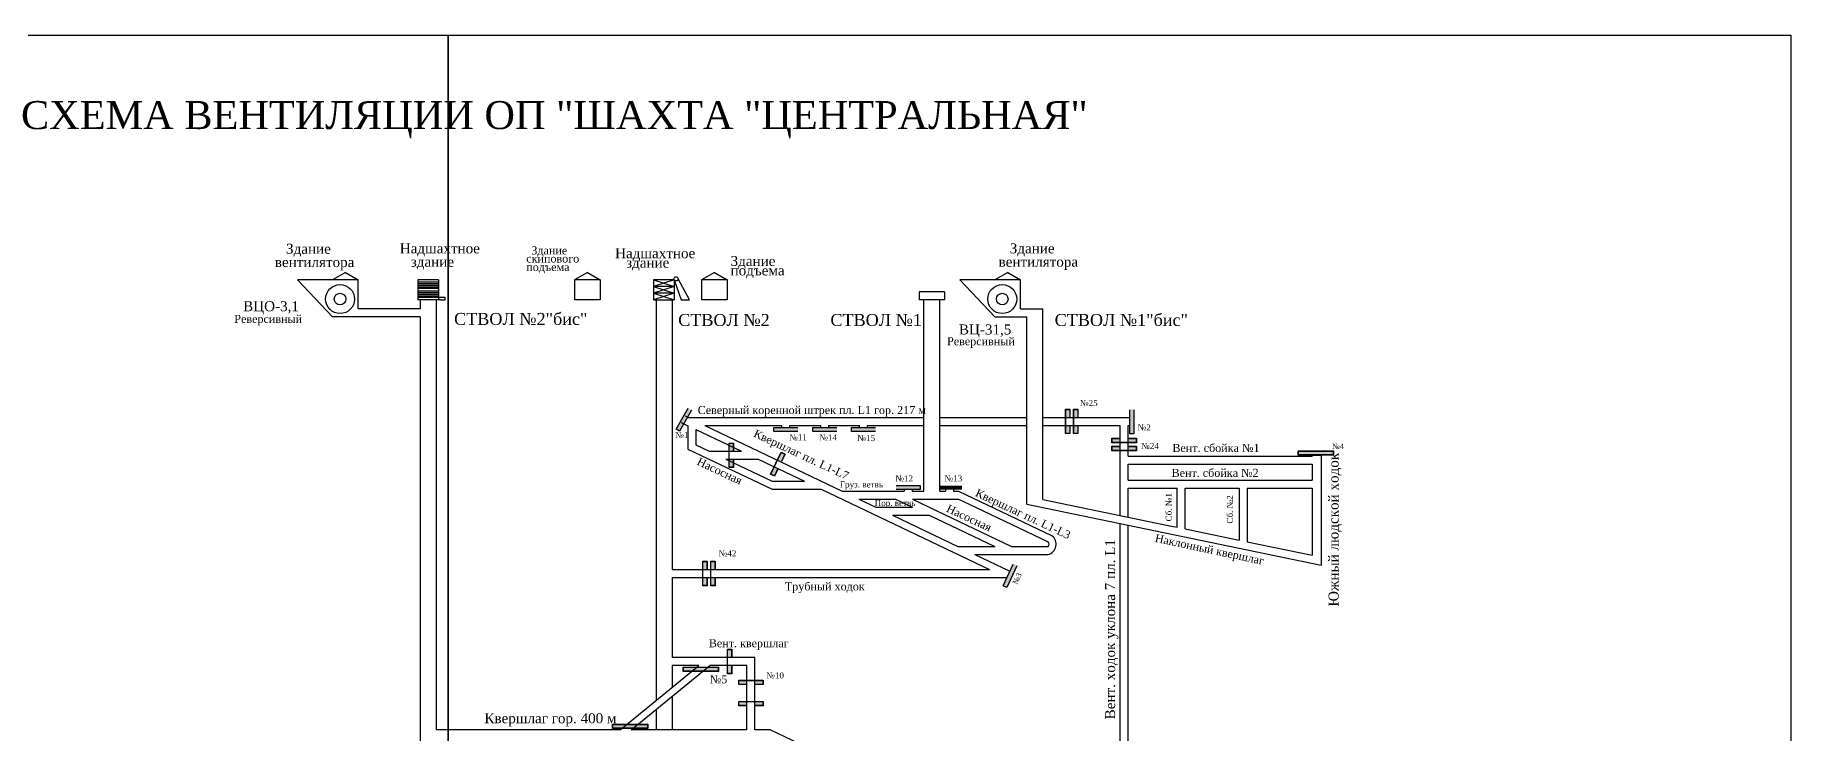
# Model space of a CAD drawing. Header units: millimetres. Extents: x -1210 to 133, y -456 to 428.
# Drawn here: x -745 to 133, y 79 to 428 of the extents above; entities that cross this region are included whole.
import ezdxf

# ---------------------------------------------------------------- set-up
doc = ezdxf.new("R2010")
doc.units = ezdxf.units.MM
for name, color, linetype in [('Двери', 7, 'Continuous'), ('название', 1, 'Continuous'), ('Номера перемычек', 7, 'Continuous'), ('Перемычки 01', 7, 'Continuous'), ('Рамка 4А4 меньше', 7, 'Continuous')]:
    doc.layers.add(name, color=color, linetype=linetype)
doc.styles.get("Standard").update_dxf_attribs({"font": 'TIMES.TTF', "height": 10})

msp = doc.modelspace()

# ---------------------------------------------------------------- hatches: boundary and pattern name
at = {"layer": 'Двери'}
h = msp.add_hatch(color=256, dxfattribs=at)
h.paths.add_polyline_path([(-227.68, 237.09), (-227.68, 241.19), (-229.88, 241.19), (-229.88, 237.09), (-229.78, 237.09), (-229.78, 241.09), (-227.78, 241.09), (-227.78, 237.09)])
h.paths.add_polyline_path([(-229.78, 233.09), (-229.78, 237.09), (-229.88, 237.09), (-229.88, 233.09)])
h.paths.add_polyline_path([(-227.68, 228.99), (-227.68, 233.09), (-227.78, 233.09), (-227.78, 229.09), (-229.78, 229.09), (-229.78, 233.09), (-229.88, 233.09), (-229.88, 228.99)])
h = msp.add_hatch(color=3, dxfattribs=at)
h.paths.add_polyline_path([(-227.78, 241.09), (-229.78, 241.09), (-229.78, 237.09), (-227.78, 237.09)])
h.paths.add_polyline_path([(-229.78, 229.09), (-227.78, 229.09), (-227.78, 233.09), (-229.78, 233.09)])
h = msp.add_hatch(color=256, dxfattribs=at)
h.paths.add_polyline_path([(-223.68, 237.09), (-223.68, 241.19), (-225.88, 241.19), (-225.88, 237.09), (-225.78, 237.09), (-225.78, 241.09), (-223.78, 241.09), (-223.78, 237.09)])
h.paths.add_polyline_path([(-225.78, 233.09), (-225.78, 237.09), (-225.88, 237.09), (-225.88, 233.09)])
h.paths.add_polyline_path([(-223.68, 228.99), (-223.68, 233.09), (-223.78, 233.09), (-223.78, 229.09), (-225.78, 229.09), (-225.78, 233.09), (-225.88, 233.09), (-225.88, 228.99)])
h = msp.add_hatch(color=3, dxfattribs=at)
h.paths.add_polyline_path([(-223.78, 241.09), (-225.78, 241.09), (-225.78, 237.09), (-223.78, 237.09)])
h.paths.add_polyline_path([(-225.78, 229.09), (-223.78, 229.09), (-223.78, 233.09), (-225.78, 233.09)])
h = msp.add_hatch(color=256, dxfattribs=at)
h.paths.add_polyline_path([(-395.87, 220.18), (-395.87, 224.28), (-398.07, 224.28), (-398.07, 220.18), (-397.97, 220.18), (-397.97, 224.18), (-395.97, 224.18), (-395.97, 220.18)])
h.paths.add_polyline_path([(-397.97, 216.18), (-397.97, 220.18), (-398.07, 220.18), (-398.07, 216.18)])
h.paths.add_polyline_path([(-395.87, 212.08), (-395.87, 216.18), (-395.97, 216.18), (-395.97, 212.18), (-397.97, 212.18), (-397.97, 216.18), (-398.07, 216.18), (-398.07, 212.08)])
h = msp.add_hatch(color=3, dxfattribs=at)
h.paths.add_polyline_path([(-395.97, 224.18), (-397.97, 224.18), (-397.97, 220.18), (-395.97, 220.18)])
h.paths.add_polyline_path([(-397.97, 212.18), (-395.97, 212.18), (-395.97, 216.18), (-397.97, 216.18)])
h = msp.add_hatch(color=256, dxfattribs=at)
h.paths.add_polyline_path([(-371.84, 215.05), (-370.07, 218.75), (-372.06, 219.7), (-373.82, 216), (-373.73, 215.95), (-372.01, 219.57), (-370.21, 218.7), (-371.93, 215.09)])
h.paths.add_polyline_path([(-375.46, 212.34), (-373.73, 215.95), (-373.82, 216), (-375.55, 212.39)])
h.paths.add_polyline_path([(-375.33, 207.74), (-373.56, 211.44), (-373.65, 211.48), (-375.37, 207.87), (-377.18, 208.73), (-375.46, 212.34), (-375.55, 212.39), (-377.31, 208.69)])
h = msp.add_hatch(color=3, dxfattribs=at)
h.paths.add_polyline_path([(-370.21, 218.7), (-372.01, 219.57), (-373.73, 215.95), (-371.93, 215.09)])
h.paths.add_polyline_path([(-377.18, 208.73), (-375.37, 207.87), (-373.65, 211.48), (-375.46, 212.34)])
h = msp.add_hatch(color=256, dxfattribs=at)
h.paths.add_polyline_path([(-202.56, 226.66), (-206.66, 226.66), (-206.66, 224.46), (-202.56, 224.46), (-202.56, 224.56), (-206.56, 224.56), (-206.56, 226.56), (-202.56, 226.56)])
h.paths.add_polyline_path([(-198.56, 224.56), (-202.56, 224.56), (-202.56, 224.46), (-198.56, 224.46)])
h.paths.add_polyline_path([(-194.46, 226.66), (-198.56, 226.66), (-198.56, 226.56), (-194.56, 226.56), (-194.56, 224.56), (-198.56, 224.56), (-198.56, 224.46), (-194.46, 224.46)])
h = msp.add_hatch(color=256, dxfattribs=at)
h.paths.add_polyline_path([(-202.56, 222.66), (-206.66, 222.66), (-206.66, 220.46), (-202.56, 220.46), (-202.56, 220.56), (-206.56, 220.56), (-206.56, 222.56), (-202.56, 222.56)])
h.paths.add_polyline_path([(-198.56, 220.56), (-202.56, 220.56), (-202.56, 220.46), (-198.56, 220.46)])
h.paths.add_polyline_path([(-194.46, 222.66), (-198.56, 222.66), (-198.56, 222.56), (-194.56, 222.56), (-194.56, 220.56), (-198.56, 220.56), (-198.56, 220.46), (-194.46, 220.46)])
h = msp.add_hatch(color=3, dxfattribs=at)
h.paths.add_polyline_path([(-206.56, 226.56), (-206.56, 224.56), (-202.56, 224.56), (-202.56, 226.56)])
h.paths.add_polyline_path([(-194.56, 224.56), (-194.56, 226.56), (-198.56, 226.56), (-198.56, 224.56)])
h = msp.add_hatch(color=3, dxfattribs=at)
h.paths.add_polyline_path([(-206.56, 222.56), (-206.56, 220.56), (-202.56, 220.56), (-202.56, 222.56)])
h.paths.add_polyline_path([(-194.56, 220.56), (-194.56, 222.56), (-198.56, 222.56), (-198.56, 220.56)])
h = msp.add_hatch(color=256, dxfattribs=at)
h.paths.add_polyline_path([(-409.05, 161.08), (-409.05, 165.18), (-411.25, 165.18), (-411.25, 161.08), (-411.15, 161.08), (-411.15, 165.08), (-409.15, 165.08), (-409.15, 161.08)])
h.paths.add_polyline_path([(-411.15, 157.08), (-411.15, 161.08), (-411.25, 161.08), (-411.25, 157.08)])
h.paths.add_polyline_path([(-409.05, 152.98), (-409.05, 157.08), (-409.15, 157.08), (-409.15, 153.08), (-411.15, 153.08), (-411.15, 157.08), (-411.25, 157.08), (-411.25, 152.98)])
h = msp.add_hatch(color=256, dxfattribs=at)
h.paths.add_polyline_path([(-409.05, 161.03), (-409.05, 165.13), (-411.25, 165.13), (-411.25, 161.03), (-411.15, 161.03), (-411.15, 165.03), (-409.15, 165.03), (-409.15, 161.03)])
h.paths.add_polyline_path([(-411.15, 157.03), (-411.15, 161.03), (-411.25, 161.03), (-411.25, 157.03)])
h.paths.add_polyline_path([(-409.05, 152.93), (-409.05, 157.03), (-409.15, 157.03), (-409.15, 153.03), (-411.15, 153.03), (-411.15, 157.03), (-411.25, 157.03), (-411.25, 152.93)])
h = msp.add_hatch(color=3, dxfattribs=at)
h.paths.add_polyline_path([(-409.15, 165.08), (-411.15, 165.08), (-411.15, 161.08), (-409.15, 161.08)])
h.paths.add_polyline_path([(-411.15, 153.08), (-409.15, 153.08), (-409.15, 157.08), (-411.15, 157.08)])
h = msp.add_hatch(color=3, dxfattribs=at)
h.paths.add_polyline_path([(-409.15, 165.03), (-411.15, 165.03), (-411.15, 161.03), (-409.15, 161.03)])
h.paths.add_polyline_path([(-411.15, 153.03), (-409.15, 153.03), (-409.15, 157.03), (-411.15, 157.03)])
h = msp.add_hatch(color=256, dxfattribs=at)
h.paths.add_polyline_path([(-405.05, 161.08), (-405.05, 165.18), (-407.25, 165.18), (-407.25, 161.08), (-407.15, 161.08), (-407.15, 165.08), (-405.15, 165.08), (-405.15, 161.08)])
h.paths.add_polyline_path([(-407.15, 157.08), (-407.15, 161.08), (-407.25, 161.08), (-407.25, 157.08)])
h.paths.add_polyline_path([(-405.05, 152.98), (-405.05, 157.08), (-405.15, 157.08), (-405.15, 153.08), (-407.15, 153.08), (-407.15, 157.08), (-407.25, 157.08), (-407.25, 152.98)])
h = msp.add_hatch(color=256, dxfattribs=at)
h.paths.add_polyline_path([(-405.05, 161.03), (-405.05, 165.13), (-407.25, 165.13), (-407.25, 161.03), (-407.15, 161.03), (-407.15, 165.03), (-405.15, 165.03), (-405.15, 161.03)])
h.paths.add_polyline_path([(-407.15, 157.03), (-407.15, 161.03), (-407.25, 161.03), (-407.25, 157.03)])
h.paths.add_polyline_path([(-405.05, 152.93), (-405.05, 157.03), (-405.15, 157.03), (-405.15, 153.03), (-407.15, 153.03), (-407.15, 157.03), (-407.25, 157.03), (-407.25, 152.93)])
h = msp.add_hatch(color=3, dxfattribs=at)
h.paths.add_polyline_path([(-405.15, 165.08), (-407.15, 165.08), (-407.15, 161.08), (-405.15, 161.08)])
h.paths.add_polyline_path([(-407.15, 153.08), (-405.15, 153.08), (-405.15, 157.08), (-407.15, 157.08)])
h = msp.add_hatch(color=3, dxfattribs=at)
h.paths.add_polyline_path([(-405.15, 165.03), (-407.15, 165.03), (-407.15, 161.03), (-405.15, 161.03)])
h.paths.add_polyline_path([(-407.15, 153.03), (-405.15, 153.03), (-405.15, 157.03), (-407.15, 157.03)])
h = msp.add_hatch(color=256, dxfattribs=at)
h.paths.add_polyline_path([(-396.72, 117.06), (-396.72, 121.16), (-398.92, 121.16), (-398.92, 117.06), (-398.82, 117.06), (-398.82, 121.06), (-396.82, 121.06), (-396.82, 117.06)])
h.paths.add_polyline_path([(-398.82, 113.06), (-398.82, 117.06), (-398.92, 117.06), (-398.92, 113.06)])
h.paths.add_polyline_path([(-396.72, 108.96), (-396.72, 113.06), (-396.82, 113.06), (-396.82, 109.06), (-398.82, 109.06), (-398.82, 113.06), (-398.92, 113.06), (-398.92, 108.96)])
h = msp.add_hatch(color=3, dxfattribs=at)
h.paths.add_polyline_path([(-396.82, 121.06), (-398.82, 121.06), (-398.82, 117.06), (-396.82, 117.06)])
h.paths.add_polyline_path([(-398.82, 109.06), (-396.82, 109.06), (-396.82, 113.06), (-398.82, 113.06)])
h = msp.add_hatch(color=256, dxfattribs=at)
h.paths.add_polyline_path([(-385.13, 103.52), (-381.03, 103.52), (-381.03, 105.72), (-385.13, 105.72), (-385.13, 105.62), (-381.13, 105.62), (-381.13, 103.62), (-385.13, 103.62)])
h.paths.add_polyline_path([(-389.13, 105.62), (-385.13, 105.62), (-385.13, 105.72), (-389.13, 105.72)])
h.paths.add_polyline_path([(-393.23, 103.52), (-389.13, 103.52), (-389.13, 103.62), (-393.13, 103.62), (-393.13, 105.62), (-389.13, 105.62), (-389.13, 105.72), (-393.23, 105.72)])
h = msp.add_hatch(color=3, dxfattribs=at)
h.paths.add_polyline_path([(-381.13, 103.62), (-381.13, 105.62), (-385.13, 105.62), (-385.13, 103.62)])
h.paths.add_polyline_path([(-393.13, 105.62), (-393.13, 103.62), (-389.13, 103.62), (-389.13, 105.62)])
h = msp.add_hatch(color=256, dxfattribs=at)
h.paths.add_polyline_path([(-385.13, 92.92), (-381.03, 92.92), (-381.03, 95.12), (-385.13, 95.12), (-385.13, 95.02), (-381.13, 95.02), (-381.13, 93.02), (-385.13, 93.02)])
h.paths.add_polyline_path([(-389.13, 95.02), (-385.13, 95.02), (-385.13, 95.12), (-389.13, 95.12)])
h.paths.add_polyline_path([(-393.23, 92.92), (-389.13, 92.92), (-389.13, 93.02), (-393.13, 93.02), (-393.13, 95.02), (-389.13, 95.02), (-389.13, 95.12), (-393.23, 95.12)])
h = msp.add_hatch(color=3, dxfattribs=at)
h.paths.add_polyline_path([(-381.13, 93.02), (-381.13, 95.02), (-385.13, 95.02), (-385.13, 93.02)])
h.paths.add_polyline_path([(-393.13, 95.02), (-393.13, 93.02), (-389.13, 93.02), (-389.13, 95.02)])
at = {"layer": 'Перемычки 01'}
h = msp.add_hatch(color=256, dxfattribs=at)
h.paths.add_polyline_path([(-422.76, 230.14), (-420.72, 233.7), (-420.81, 233.75), (-422.8, 230.28), (-424.53, 231.27), (-422.54, 234.75), (-422.63, 234.79), (-424.67, 231.24)])
h.paths.add_polyline_path([(-420.81, 233.75), (-420.72, 233.7), (-416.69, 240.73), (-418.6, 241.82), (-422.63, 234.79), (-422.54, 234.75), (-418.56, 241.69), (-416.83, 240.69)])
h = msp.add_hatch(color=3, dxfattribs=at)
h.paths.add_polyline_path([(-424.53, 231.27), (-422.8, 230.28), (-420.81, 233.75), (-422.54, 234.75)])
h.paths.add_polyline_path([(-418.82, 237.22), (-420.55, 238.22), (-422.54, 234.75), (-420.81, 233.75)])
h.paths.add_polyline_path([(-418.82, 237.22), (-416.83, 240.69), (-418.56, 241.69), (-420.55, 238.22)])
h = msp.add_hatch(color=256, dxfattribs=at)
h.paths.add_polyline_path([(-195.62, 228.87), (-195.62, 232.97), (-195.72, 232.97), (-195.72, 228.97), (-197.72, 228.97), (-197.72, 232.97), (-197.82, 232.97), (-197.82, 228.87)])
h.paths.add_polyline_path([(-195.72, 232.97), (-195.62, 232.97), (-195.62, 241.07), (-197.82, 241.07), (-197.82, 232.97), (-197.72, 232.97), (-197.72, 240.97), (-195.72, 240.97)])
h = msp.add_hatch(color=3, dxfattribs=at)
h.paths.add_polyline_path([(-197.72, 228.97), (-195.72, 228.97), (-195.72, 232.97), (-197.72, 232.97)])
h.paths.add_polyline_path([(-195.72, 236.97), (-197.72, 236.97), (-197.72, 232.97), (-195.72, 232.97)])
h.paths.add_polyline_path([(-195.72, 236.97), (-195.72, 240.97), (-197.72, 240.97), (-197.72, 236.97)])
h = msp.add_hatch(color=256, dxfattribs=at)
h.paths.add_polyline_path([(-375.74, 229.97), (-371.64, 229.97), (-371.64, 230.07), (-375.64, 230.07), (-375.64, 232.07), (-371.64, 232.07), (-371.64, 232.17), (-375.74, 232.17)])
h.paths.add_polyline_path([(-371.64, 230.07), (-371.64, 229.97), (-363.54, 229.97), (-363.54, 232.17), (-371.64, 232.17), (-371.64, 232.07), (-363.64, 232.07), (-363.64, 230.07)])
h = msp.add_hatch(color=3, dxfattribs=at)
h.paths.add_polyline_path([(-375.64, 232.07), (-375.64, 230.07), (-371.64, 230.07), (-371.64, 232.07)])
h.paths.add_polyline_path([(-367.64, 230.07), (-367.64, 232.07), (-371.64, 232.07), (-371.64, 230.07)])
h.paths.add_polyline_path([(-367.64, 230.07), (-363.64, 230.07), (-363.64, 232.07), (-367.64, 232.07)])
h = msp.add_hatch(color=256, dxfattribs=at)
h.paths.add_polyline_path([(-356.33, 229.97), (-352.23, 229.97), (-352.23, 230.07), (-356.23, 230.07), (-356.23, 232.07), (-352.23, 232.07), (-352.23, 232.17), (-356.33, 232.17)])
h.paths.add_polyline_path([(-352.23, 230.07), (-352.23, 229.97), (-344.13, 229.97), (-344.13, 232.17), (-352.23, 232.17), (-352.23, 232.07), (-344.23, 232.07), (-344.23, 230.07)])
h = msp.add_hatch(color=3, dxfattribs=at)
h.paths.add_polyline_path([(-356.23, 232.07), (-356.23, 230.07), (-352.23, 230.07), (-352.23, 232.07)])
h.paths.add_polyline_path([(-348.23, 230.07), (-348.23, 232.07), (-352.23, 232.07), (-352.23, 230.07)])
h.paths.add_polyline_path([(-348.23, 230.07), (-344.23, 230.07), (-344.23, 232.07), (-348.23, 232.07)])
h = msp.add_hatch(color=256, dxfattribs=at)
h.paths.add_polyline_path([(-336.92, 229.97), (-332.82, 229.97), (-332.82, 230.07), (-336.82, 230.07), (-336.82, 232.07), (-332.82, 232.07), (-332.82, 232.17), (-336.92, 232.17)])
h.paths.add_polyline_path([(-332.82, 230.07), (-332.82, 229.97), (-324.72, 229.97), (-324.72, 232.17), (-332.82, 232.17), (-332.82, 232.07), (-324.82, 232.07), (-324.82, 230.07)])
h = msp.add_hatch(color=3, dxfattribs=at)
h.paths.add_polyline_path([(-336.82, 232.07), (-336.82, 230.07), (-332.82, 230.07), (-332.82, 232.07)])
h.paths.add_polyline_path([(-328.82, 230.07), (-328.82, 232.07), (-332.82, 232.07), (-332.82, 230.07)])
h.paths.add_polyline_path([(-328.82, 230.07), (-324.82, 230.07), (-324.82, 232.07), (-328.82, 232.07)])
h = msp.add_hatch(color=256, dxfattribs=at)
h.paths.add_polyline_path([(-113.5, 220.37), (-113.5, 218.22), (-95.9, 218.22), (-95.9, 220.37)])
h.paths.add_polyline_path([(-96.02, 220.25), (-96.02, 218.35), (-113.37, 218.35), (-113.37, 220.25)], flags=16)
for points in [[(-113.37, 220.25), (-113.37, 218.35), (-96.02, 218.35), (-96.02, 220.25)], [(-420.87, 112.17), (-420.87, 110.27), (-403.53, 110.27), (-403.53, 112.17)], [(-456.19, 83.61), (-456.19, 81.71), (-438.84, 81.71), (-438.84, 83.61)]]:
    msp.add_hatch(color=3, dxfattribs=at).paths.add_polyline_path(points)
h = msp.add_hatch(color=256, dxfattribs=at)
h.paths.add_polyline_path([(-302.39, 203.11), (-306.49, 203.11), (-306.49, 203.01), (-302.49, 203.01), (-302.49, 201.01), (-306.49, 201.01), (-306.49, 200.91), (-302.39, 200.91)])
h.paths.add_polyline_path([(-306.49, 203.01), (-306.49, 203.11), (-314.59, 203.11), (-314.59, 200.91), (-306.49, 200.91), (-306.49, 201.01), (-314.49, 201.01), (-314.49, 203.01)])
h = msp.add_hatch(color=3, dxfattribs=at)
h.paths.add_polyline_path([(-302.49, 201.01), (-302.49, 203.01), (-306.49, 203.01), (-306.49, 201.01)])
h.paths.add_polyline_path([(-310.49, 203.01), (-310.49, 201.01), (-306.49, 201.01), (-306.49, 203.01)])
h.paths.add_polyline_path([(-310.49, 203.01), (-314.49, 203.01), (-314.49, 201.01), (-310.49, 201.01)])
h = msp.add_hatch(color=256, dxfattribs=at)
h.paths.add_polyline_path([(-281.65, 203), (-285.31, 203), (-285.31, 202.91), (-281.74, 202.91), (-281.74, 201.13), (-285.31, 201.13), (-285.31, 201.04), (-281.65, 201.04)])
h.paths.add_polyline_path([(-285.31, 202.91), (-285.31, 203), (-292.52, 203), (-292.52, 201.04), (-285.31, 201.04), (-285.31, 201.13), (-292.43, 201.13), (-292.43, 202.91)])
h = msp.add_hatch(color=3, dxfattribs=at)
h.paths.add_polyline_path([(-281.76, 201.13), (-281.76, 202.91), (-285.32, 202.91), (-285.32, 201.13)])
h.paths.add_polyline_path([(-288.88, 202.91), (-288.88, 201.13), (-285.32, 201.13), (-285.32, 202.91)])
h.paths.add_polyline_path([(-288.88, 202.91), (-292.45, 202.91), (-292.45, 201.13), (-288.88, 201.13)])
h = msp.add_hatch(color=256, dxfattribs=at)
h.paths.add_polyline_path([(-259.14, 151.88), (-257.44, 155.61), (-257.53, 155.65), (-259.19, 152.01), (-261.01, 152.84), (-259.35, 156.48), (-259.44, 156.52), (-261.14, 152.79)])
h.paths.add_polyline_path([(-257.53, 155.65), (-257.44, 155.61), (-254.07, 162.98), (-256.08, 163.89), (-259.44, 156.52), (-259.35, 156.48), (-256.03, 163.76), (-254.21, 162.93)])
h = msp.add_hatch(color=3, dxfattribs=at)
h.paths.add_polyline_path([(-261.01, 152.84), (-259.19, 152.01), (-257.53, 155.65), (-259.35, 156.48)])
h.paths.add_polyline_path([(-255.87, 159.29), (-257.69, 160.12), (-259.35, 156.48), (-257.53, 155.65)])
h.paths.add_polyline_path([(-255.87, 159.29), (-254.21, 162.93), (-256.03, 163.76), (-257.69, 160.12)])
h = msp.add_hatch(color=256, dxfattribs=at)
h.paths.add_polyline_path([(-421, 112.29), (-421, 110.14), (-403.4, 110.14), (-403.4, 112.29)])
h.paths.add_polyline_path([(-403.53, 112.17), (-403.53, 110.27), (-420.87, 110.27), (-420.87, 112.17)], flags=16)
h = msp.add_hatch(color=256, dxfattribs=at)
h.paths.add_polyline_path([(-456.32, 83.74), (-456.32, 81.59), (-438.72, 81.59), (-438.72, 83.74)])
h.paths.add_polyline_path([(-438.84, 83.61), (-438.84, 81.71), (-456.19, 81.71), (-456.19, 83.61)], flags=16)

# ---------------------------------------------------------------- linework, layer by layer
for p, q in [((-589.77, 309.59), (-596.27, 305.82)), ((-589.77, 309.59), (-583.42, 305.82)), ((-468.91, 309.59), (-475.41, 305.82)), ((-468.91, 309.59), (-462.56, 305.82)), ((-405.33, 309.59), (-411.83, 305.82)), ((-405.33, 309.59), (-398.98, 305.82)), ((-258.72, 309.59), (-265.22, 305.82)), ((-258.72, 309.59), (-252.37, 305.82)), ((-583.42, 305.82), (-613.81, 305.82)), ((-613.81, 305.82), (-596.27, 287.32)), ((-583.42, 305.82), (-596.27, 305.82)), ((-583.42, 291.32), (-583.42, 305.82)), ((-543.46, 304.67), (-553.71, 304.67)), ((-543.46, 303.84), (-553.71, 303.84)), ((-543.46, 303.1), (-553.71, 303.1)), ((-543.46, 302.26), (-553.71, 302.26)), ((-543.46, 301.52), (-553.71, 301.52)), ((-543.46, 300.14), (-553.71, 300.14)), ((-543.46, 299.31), (-553.71, 299.31)), ((-543.46, 298.57), (-553.71, 298.57)), ((-543.41, 305.82), (-553.67, 305.82)), ((-553.67, 305.82), (-553.67, 295.82)), ((-543.41, 305.82), (-543.41, 295.82)), ((-462.56, 305.82), (-475.41, 305.82)), ((-475.41, 305.82), (-475.41, 295.82)), ((-462.56, 305.82), (-462.56, 295.82)), ((-425.6, 305.82), (-435.86, 305.82)), ((-435.86, 305.82), (-435.86, 295.82)), ((-435.77, 305.84), (-425.52, 302.52)), ((-425.52, 305.84), (-435.77, 302.52)), ((-425.52, 302.52), (-435.77, 302.52)), ((-425.52, 302.52), (-435.77, 299.18)), ((-435.77, 302.52), (-425.52, 299.18)), ((-425.52, 299.18), (-435.77, 299.18)), ((-435.77, 299.18), (-425.52, 295.84)), ((-425.52, 299.18), (-435.77, 295.84)), ((-425.6, 305.82), (-425.6, 295.82)), ((-425.6, 305.82), (-422.04, 295.81)), ((-417.87, 295.81), (-423.56, 306.31)), ((-411.83, 305.82), (-411.83, 295.82)), ((-398.98, 305.82), (-411.83, 305.82)), ((-398.98, 305.82), (-398.98, 295.82)), ((-290.33, 299.82), (-303.08, 299.82)), ((-303.08, 299.82), (-303.08, 295.82)), ((-290.33, 299.82), (-290.33, 295.82)), ((-252.37, 305.82), (-282.76, 305.82)), ((-282.76, 305.82), (-265.22, 287.32)), ((-252.37, 305.82), (-265.22, 305.82)), ((-252.37, 291.32), (-252.37, 305.82)), ((-552.56, 291.32), (-583.42, 291.32)), ((-556.56, 291.32), (-583.42, 291.32)), ((-543.46, 297.73), (-553.71, 297.73)), ((-543.46, 296.99), (-553.71, 296.99)), ((-542.21, 295.82), (-553.67, 295.82)), ((-553.67, 295.82), (-553.67, 295.82)), ((-552.56, 295.82), (-552.56, 291.32)), ((-544.56, 295.82), (-544.56, 80.89)), ((-540.05, 297.08), (-543.41, 297.08)), ((-542.21, 295.82), (-540.05, 295.82)), ((-540.05, 295.82), (-540.05, 297.08)), ((-462.56, 295.82), (-475.41, 295.82)), ((-475.41, 295.82), (-475.41, 295.82)), ((-435.86, 295.82), (-435.86, 295.82)), ((-435.86, 295.82), (-425.6, 295.82)), ((-434.56, 295.82), (-434.56, 95.59)), ((-426.56, 295.82), (-426.56, 161.03)), ((-422.04, 295.81), (-417.87, 295.81)), ((-398.98, 295.82), (-411.83, 295.82)), ((-411.83, 295.82), (-411.83, 295.82)), ((-290.5, 295.82), (-303.08, 295.82)), ((-290.33, 295.82), (-303.08, 295.82)), ((-300.74, 200.18), (-300.74, 295.82)), ((-292.74, 200.18), (-292.74, 295.82)), ((-252.37, 291.32), (-241.26, 291.32)), ((-241.26, 196.07), (-241.26, 291.32)), ((-552.56, 287.32), (-596.27, 287.32)), ((-552.56, 287.32), (-596.27, 287.32)), ((-552.56, 287.32), (-552.56, -9.34)), ((-265.22, 287.32), (-249.26, 287.32)), ((-249.26, 193.73), (-249.26, 287.32)), ((-420.06, 237.84), (-418.51, 237.09)), ((-418.51, 237.09), (-300.74, 237.09)), ((-292.74, 237.09), (-249.26, 237.09)), ((-241.26, 237.09), (-197.72, 237.09)), ((-421.94, 234.56), (-418.63, 232.97)), ((-418.63, 232.97), (-418.63, 221.23)), ((-414.63, 231.06), (-414.63, 223.32)), ((-414.63, 231.06), (-391.88, 220.18)), ((-410.17, 233.09), (-371.64, 233.09)), ((-410.17, 233.09), (-341.55, 200.18)), ((-371.64, 232.07), (-371.64, 233.09)), ((-367.64, 232.07), (-367.64, 233.09)), ((-367.64, 233.09), (-352.23, 233.09)), ((-352.23, 232.07), (-352.23, 233.09)), ((-348.23, 232.07), (-348.23, 233.09)), ((-348.23, 233.09), (-332.82, 233.09)), ((-332.82, 232.07), (-332.82, 233.09)), ((-328.82, 232.07), (-328.82, 233.09)), ((-328.82, 233.09), (-300.74, 233.09)), ((-292.74, 233.09), (-249.26, 233.09)), ((-241.26, 233.09), (-202.56, 233.09)), ((-202.56, 188.08), (-202.56, 233.09)), ((-198.56, 217.71), (-198.56, 233.09)), ((-198.56, 233.09), (-197.72, 233.09)), ((-418.63, 221.23), (-376.58, 201.18)), ((-414.63, 223.32), (-408.03, 220.18)), ((-408.03, 220.18), (-391.88, 220.18)), ((-399.65, 216.18), (-383.49, 216.18)), ((-399.65, 216.18), (-376.58, 205.18)), ((-383.49, 216.18), (-360.43, 205.18)), ((-198.56, 217.71), (-138.56, 217.71)), ((-198.56, 213.71), (-106.5, 213.71)), ((-198.56, 205.71), (-198.56, 213.71)), ((-138.56, 217.71), (-106.5, 217.71)), ((-106.57, 218.27), (-101.99, 218.27)), ((-106.5, 218.5), (-106.5, 217.71)), ((-106.5, 213.71), (-106.5, 205.71)), ((-102.13, 218.4), (-102.13, 163.17)), ((-376.58, 205.18), (-360.43, 205.18)), ((-198.56, 205.71), (-198.56, 208.18)), ((-198.56, 205.71), (-106.5, 205.71)), ((-106.5, 208.18), (-106.5, 205.71)), ((-376.58, 201.18), (-352.04, 201.18)), ((-352.04, 201.18), (-267.85, 161.03)), ((-341.55, 200.18), (-310.49, 200.18)), ((-333.17, 196.18), (-314.8, 196.18)), ((-333.17, 196.18), (-324.78, 192.18)), ((-314.8, 196.18), (-306.41, 192.18)), ((-310.49, 201.01), (-310.49, 200.18)), ((-306.49, 201.01), (-306.49, 200.18)), ((-306.49, 200.18), (-300.74, 200.18)), ((-306.41, 196.18), (-298.03, 192.18)), ((-306.41, 196.18), (-283.32, 196.18)), ((-292.74, 200.18), (-289.83, 200.18)), ((-289.83, 201.01), (-289.83, 200.18)), ((-285.83, 201.01), (-285.83, 200.18)), ((-285.83, 200.18), (-283.32, 200.18)), ((-283.32, 200.18), (-236.64, 177.92)), ((-283.32, 196.18), (-274.93, 192.18)), ((-249.26, 193.73), (-102.13, 163.17)), ((-241.26, 196.07), (-178.56, 183.12)), ((-202.56, 194.8), (-202.56, 196.18)), ((-198.56, 201.71), (-174, 201.71)), ((-198.56, 187.25), (-198.56, 201.71)), ((-198.56, 193.97), (-198.56, 196.18)), ((-174, 182.18), (-174, 201.72)), ((-170, 181.36), (-170, 201.71)), ((-170, 201.71), (-158.56, 201.71)), ((-158.56, 201.71), (-143.01, 201.71)), ((-143.01, 201.71), (-143.01, 175.78)), ((-139.01, 201.71), (-139.01, 174.95)), ((-139.01, 201.71), (-106.5, 201.71)), ((-106.5, 201.71), (-106.5, 168.24)), ((-324.78, 192.18), (-306.41, 192.18)), ((-316.39, 188.18), (-298.03, 188.18)), ((-316.39, 188.18), (-283.65, 172.56)), ((-298.03, 192.18), (-256.89, 172.56)), ((-298.03, 188.18), (-265.28, 172.56)), ((-274.93, 192.18), (-238.6, 174.85)), ((-202.56, 20.89), (-202.56, 184.03)), ((-198.56, 20.89), (-198.56, 183.2)), ((-178.56, 183.12), (-174, 182.18)), ((-170, 181.36), (-143.01, 175.78)), ((-283.65, 172.56), (-265.28, 172.56)), ((-275.26, 168.56), (-238.56, 168.56)), ((-275.26, 168.56), (-257.67, 160.17)), ((-256.89, 172.56), (-238.6, 172.56)), ((-139.01, 174.95), (-106.5, 168.24)), ((-426.56, 161.03), (-267.85, 161.03)), ((-426.56, 157.03), (-259.46, 157.03)), ((-426.56, 157.03), (-426.56, 117.06)), ((-426.56, 157.03), (-426.56, 155.18)), ((-259.46, 157.03), (-259.16, 156.89)), ((-385.13, 117.06), (-426.56, 117.06)), ((-385.13, 80.89), (-385.13, 117.06)), ((-452.5, 80.89), (-413.24, 113.06)), ((-446.96, 80.89), (-407.69, 113.06)), ((-426.56, 113.06), (-426.56, 102.14)), ((-413.24, 113.06), (-426.56, 113.06)), ((-389.13, 113.06), (-407.69, 113.06)), ((-389.13, 80.89), (-389.13, 113.06)), ((-426.56, 97.6), (-426.56, 80.89)), ((-426.56, 97.6), (-426.56, 94.96)), ((-434.56, 91.04), (-434.56, 80.89)), ((-434.56, 91.04), (-434.56, 90.62)), ((-452.5, 80.89), (-544.56, 80.89)), ((-389.13, 80.89), (-446.96, 80.89)), ((-377.34, 80.89), (-385.13, 80.89)), ((-377.34, 80.89), (-335.41, 60.89))]:
    msp.add_line(p, q)
for centre, radius in [((-424.6, 306.34), 1.04), ((-592.55, 296.27), 7.24), ((-592.55, 296.27), 2.91), ((-261.5, 296.27), 7.24), ((-261.5, 296.27), 2.91)]:
    msp.add_circle(centre, radius)
for centre, radius, start, end in [((-239.85, 173.7), 5.3, 284.0993, 52.75498), ((-239.64, 173.7), 1.55, 312.40661, 47.59339)]:
    msp.add_arc(centre, radius, start, end)
at = {"layer": 'Двери'}
for points in [[(-227.68, 233.09), (-227.68, 228.99), (-229.88, 228.99), (-229.88, 241.19), (-227.68, 241.19), (-227.68, 237.09)], [(-227.78, 233.09), (-227.78, 229.09), (-229.78, 229.09), (-229.78, 241.09), (-227.78, 241.09), (-227.78, 237.09)], [(-223.68, 233.09), (-223.68, 228.99), (-225.88, 228.99), (-225.88, 241.19), (-223.68, 241.19), (-223.68, 237.09)], [(-223.78, 233.09), (-223.78, 229.09), (-225.78, 229.09), (-225.78, 241.09), (-223.78, 241.09), (-223.78, 237.09)], [(-395.87, 216.18), (-395.87, 212.08), (-398.07, 212.08), (-398.07, 224.28), (-395.87, 224.28), (-395.87, 220.18)], [(-395.97, 216.18), (-395.97, 212.18), (-397.97, 212.18), (-397.97, 224.18), (-395.97, 224.18), (-395.97, 220.18)], [(-373.56, 211.44), (-375.33, 207.74), (-377.31, 208.69), (-372.06, 219.7), (-370.07, 218.75), (-371.84, 215.05)], [(-373.65, 211.48), (-375.37, 207.87), (-377.18, 208.73), (-372.01, 219.57), (-370.21, 218.7), (-371.93, 215.09)], [(-198.56, 226.66), (-194.46, 226.66), (-194.46, 224.46), (-206.66, 224.46), (-206.66, 226.66), (-202.56, 226.66)], [(-198.56, 222.66), (-194.46, 222.66), (-194.46, 220.46), (-206.66, 220.46), (-206.66, 222.66), (-202.56, 222.66)], [(-198.56, 226.56), (-194.56, 226.56), (-194.56, 224.56), (-206.56, 224.56), (-206.56, 226.56), (-202.56, 226.56)], [(-198.56, 222.56), (-194.56, 222.56), (-194.56, 220.56), (-206.56, 220.56), (-206.56, 222.56), (-202.56, 222.56)], [(-409.05, 157.08), (-409.05, 152.98), (-411.25, 152.98), (-411.25, 165.18), (-409.05, 165.18), (-409.05, 161.08)], [(-409.05, 157.03), (-409.05, 152.93), (-411.25, 152.93), (-411.25, 165.13), (-409.05, 165.13), (-409.05, 161.03)], [(-409.15, 157.08), (-409.15, 153.08), (-411.15, 153.08), (-411.15, 165.08), (-409.15, 165.08), (-409.15, 161.08)], [(-409.15, 157.03), (-409.15, 153.03), (-411.15, 153.03), (-411.15, 165.03), (-409.15, 165.03), (-409.15, 161.03)], [(-405.05, 157.08), (-405.05, 152.98), (-407.25, 152.98), (-407.25, 165.18), (-405.05, 165.18), (-405.05, 161.08)], [(-405.05, 157.03), (-405.05, 152.93), (-407.25, 152.93), (-407.25, 165.13), (-405.05, 165.13), (-405.05, 161.03)], [(-405.15, 157.08), (-405.15, 153.08), (-407.15, 153.08), (-407.15, 165.08), (-405.15, 165.08), (-405.15, 161.08)], [(-405.15, 157.03), (-405.15, 153.03), (-407.15, 153.03), (-407.15, 165.03), (-405.15, 165.03), (-405.15, 161.03)], [(-396.72, 113.06), (-396.72, 108.96), (-398.92, 108.96), (-398.92, 121.16), (-396.72, 121.16), (-396.72, 117.06)], [(-396.82, 113.06), (-396.82, 109.06), (-398.82, 109.06), (-398.82, 121.06), (-396.82, 121.06), (-396.82, 117.06)], [(-389.13, 103.52), (-393.23, 103.52), (-393.23, 105.72), (-381.03, 105.72), (-381.03, 103.52), (-385.13, 103.52)], [(-389.13, 103.62), (-393.13, 103.62), (-393.13, 105.62), (-381.13, 105.62), (-381.13, 103.62), (-385.13, 103.62)], [(-389.13, 92.92), (-393.23, 92.92), (-393.23, 95.12), (-381.03, 95.12), (-381.03, 92.92), (-385.13, 92.92)], [(-389.13, 93.02), (-393.13, 93.02), (-393.13, 95.02), (-381.13, 95.02), (-381.13, 93.02), (-385.13, 93.02)]]:
    msp.add_lwpolyline(points, dxfattribs=at)
at = {"layer": 'Перемычки 01'}
for points in [[(-416.83, 240.69), (-422.8, 230.28), (-424.53, 231.27), (-418.56, 241.69)], [(-195.72, 240.97), (-195.72, 228.97), (-197.72, 228.97), (-197.72, 240.97)], [(-363.64, 230.07), (-375.64, 230.07), (-375.64, 232.07), (-363.64, 232.07)], [(-344.23, 230.07), (-356.23, 230.07), (-356.23, 232.07), (-344.23, 232.07)], [(-324.82, 230.07), (-336.82, 230.07), (-336.82, 232.07), (-324.82, 232.07)], [(-314.49, 203.01), (-302.49, 203.01), (-302.49, 201.01), (-314.49, 201.01)], [(-254.21, 162.93), (-259.19, 152.01), (-261.01, 152.84), (-256.03, 163.76)]]:
    msp.add_lwpolyline(points, dxfattribs=at)
for points in [[(-113.5, 220.37), (-95.9, 220.37), (-95.9, 218.22), (-113.5, 218.22)], [(-113.37, 220.25), (-96.02, 220.25), (-96.02, 218.35), (-113.37, 218.35)], [(-421, 112.29), (-403.4, 112.29), (-403.4, 110.14), (-421, 110.14)], [(-420.87, 112.17), (-403.53, 112.17), (-403.53, 110.27), (-420.87, 110.27)], [(-456.32, 83.74), (-438.72, 83.74), (-438.72, 81.59), (-456.32, 81.59)], [(-456.19, 83.61), (-438.84, 83.61), (-438.84, 81.71), (-456.19, 81.71)]]:
    msp.add_lwpolyline(points, close=True, dxfattribs=at)
at = {"layer": 'Рамка 4А4 меньше', "color": 2}
for points in [[(-1209.67, 428.21), (-538.47, 428.21), (-538.47, -13.89), (-1209.67, -13.89)], [(-538.47, 428.21), (132.73, 428.21), (132.73, -13.89), (-538.47, -13.89)]]:
    msp.add_lwpolyline(points, close=True, dxfattribs=at)

# ---------------------------------------------------------------- texts
for s, height, p in [('Здание', 5, (-619.56, 318.92)), ('Надшахтное', 5, (-562.7, 319.1)), ('здание', 5, (-557.18, 312.43)), ('скипового', 4, (-499.45, 314.54)), ('Здание', 4, (-496.92, 318.57)), ('Надшахтное', 5, (-455.05, 316.68)), ('Здание', 5, (-397.31, 312.81)), ('вентилятора', 5, (-263.34, 312.43)), ('Здание', 5, (-257.76, 319.1)), ('вентилятора', 5, (-625.13, 312.25)), ('подъема', 4, (-499.45, 310.27)), ('здание', 5, (-449.54, 311.95)), ('подъема', 5, (-397.33, 308.08)), ('ВЦО-3,1', 5, (-640.99, 290.2)), ('СТВОЛ №2"бис"', 6, (-535.54, 283.33)), ('Реверсивный', 4, (-645.41, 284.36)), ('СТВОЛ №2', 6, (-423.5, 282.81)), ('СТВОЛ №1', 6, (-347.42, 282.81)), ('ВЦ-31,5', 5, (-283.17, 278.56)), ('СТВОЛ №1"бис"', 6, (-235.31, 282.81)), ('Реверсивный', 4, (-289.1, 273.17)), ('Северный коренной штрек пл. L1 гор. 217 м', 4, (-413.75, 238.8)), ('Вент. сбойка №1', 4, (-176.43, 219.83)), ('Вент. сбойка №2', 4, (-176.86, 207.38)), ('Груз. ветвь', 3, (-342.7, 202.08)), ('Пор. ветвь', 3, (-325.31, 192.8)), ('Трубный ходок', 4, (-370.18, 150.63)), ('Вент. квершлаг', 4, (-408.2, 122.21)), ('Квершлаг гор. 400 м', 5, (-520.39, 84.22))]:
    msp.add_text(s, height=height).set_placement(p)
for s, height, rotation, p in [('Квершлаг пл. L1-L7', 4, 335, (-386.2, 227.64)), ('Насосная', 4, 334.72783, (-414.54, 213.65)), ('Южный людской ходок', 5, 90, (-93.39, 142.53)), ('Насосная', 4, 335, (-289.88, 190.14)), ('Квершлаг пл. L1-L3', 4, 335, (-275.37, 197.95)), ('Cб. №1', 3, 90, (-176.78, 185.11)), ('Cб. №2', 3, 90, (-146.21, 184.02)), ('Вент. ходок уклона 7 пл. L1', 5, 90, (-205.08, 86.17)), ('Наклонный квершлаг', 4, 348, (-185.45, 174.93))]:
    msp.add_text(s, height=height, rotation=rotation).set_placement(p)
at = {"layer": 'название', "color": 0, "lineweight": 20}
msp.add_text('СХЕМА ВЕНТИЛЯЦИИ ОП "ШАХТА "ЦЕНТРАЛЬНАЯ"', height=14, dxfattribs=at).set_placement((-752.05, 381.24))
at = {"layer": 'Номера перемычек'}
for s, height, p in [('№25', 3, (-222.67, 242.81)), ('№1', 3, (-424.99, 226.79)), ('№11', 3, (-368.02, 225.71)), ('№14', 3, (-352.96, 225.57)), ('№15', 3, (-333.94, 225.26)), ('№2', 3, (-193.82, 230.58)), ('№24', 3, (-192.06, 221.33)), ('№4', 2.6, (-96.57, 221.36)), ('№12', 3, (-314.95, 205.11)), ('№13', 3, (-290.36, 205.11)), ('№42', 3, (-403.29, 167.6)), ('№5', 4, (-407.74, 104.17)), ('№10', 3, (-379.49, 106.63))]:
    msp.add_text(s, height=height, dxfattribs=at).set_placement(p)
msp.add_text('№3', height=2.6, rotation=65.54824, dxfattribs=at).set_placement((-254.09, 153.36))

doc.saveas('drawing.dxf')
